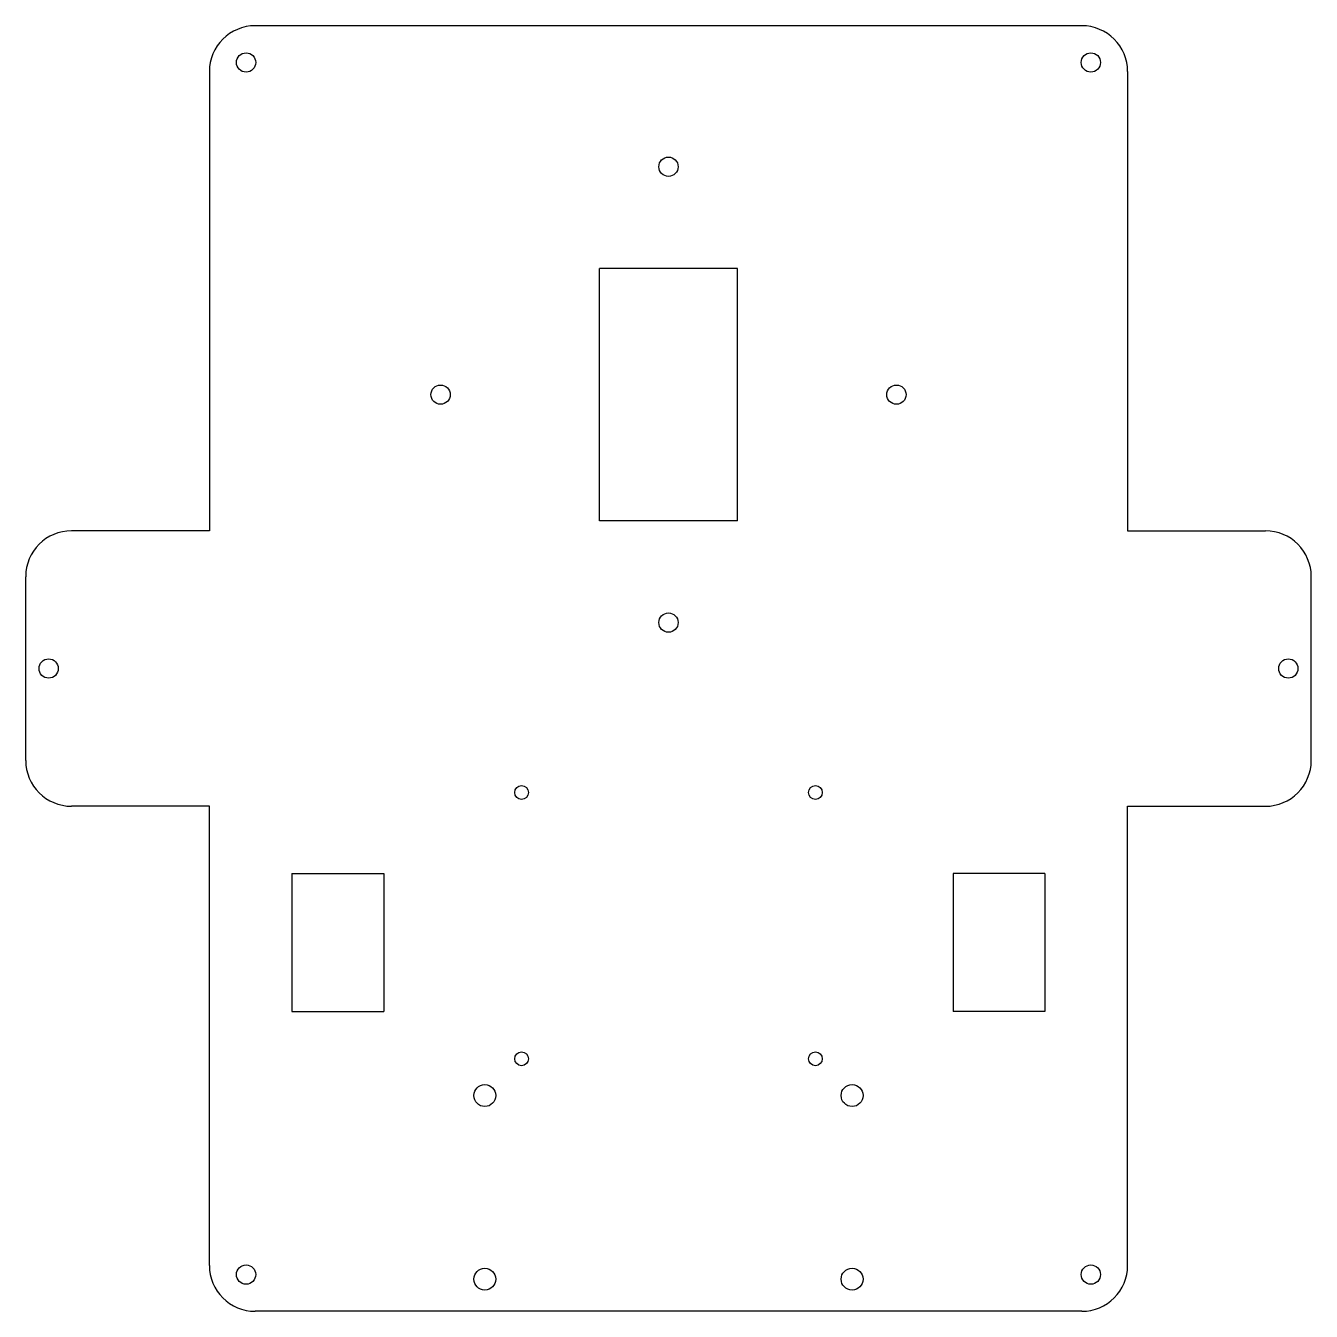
# Model space of a CAD drawing. Header units: millimetres. Extents: x -141 to 139, y -144 to 136.
import ezdxf

# ---------------------------------------------------------------- set-up
doc = ezdxf.new("R2010")
doc.units = ezdxf.units.MM

msp = doc.modelspace()

# ---------------------------------------------------------------- linework, layer by layer
at = {"color": 7, "linetype": 'Continuous', "lineweight": 25}
for p, q in [((89.11, 135.83), (-90.89, 135.83)), ((-100.89, 125.83), (-100.89, 25.83)), ((99.11, 125.83), (99.11, 25.83)), ((-15.89, 27.98), (-15.89, 82.98)), ((14.11, 82.98), (-15.89, 82.98)), ((14.11, 27.98), (14.11, 82.98)), ((-100.89, 25.83), (-130.89, 25.83)), ((14.11, 27.98), (-15.89, 27.98)), ((99.11, 25.83), (129.11, 25.83)), ((-140.89, -24.17), (-140.89, 15.83)), ((139.11, -24.17), (139.11, 15.83)), ((-100.89, -34.17), (-130.89, -34.17)), ((-100.89, -134.17), (-100.89, -34.17)), ((99.11, -34.17), (129.11, -34.17)), ((99.11, -134.17), (99.11, -34.17)), ((-82.89, -48.85), (-82.89, -78.85)), ((-82.89, -48.85), (-62.89, -48.85)), ((-62.89, -48.85), (-62.89, -78.85)), ((61.11, -48.85), (61.11, -78.85)), ((81.11, -48.85), (61.11, -48.85)), ((81.11, -48.85), (81.11, -78.85)), ((-82.89, -78.85), (-62.89, -78.85)), ((81.11, -78.85), (61.11, -78.85)), ((89.11, -144.17), (-90.89, -144.17))]:
    msp.add_line(p, q, dxfattribs=at)
for centre, radius in [((-92.89, 127.83), 2.1), ((91.11, 127.83), 2.1), ((-0.89, 105.12), 2.1), ((-50.53, 55.48), 2.1), ((48.76, 55.48), 2.1), ((-0.89, 5.83), 2.1), ((-135.89, -4.17), 2.1), ((134.11, -4.17), 2.1), ((-32.89, -31.17), 1.5), ((31.11, -31.17), 1.5), ((-32.89, -89.17), 1.5), ((31.11, -89.17), 1.5), ((-40.89, -97.17), 2.4), ((39.11, -97.17), 2.4), ((-92.89, -136.17), 2.1), ((91.11, -136.17), 2.1), ((-40.89, -137.17), 2.4), ((39.11, -137.17), 2.4)]:
    msp.add_circle(centre, radius, dxfattribs=at)
for centre, start, end in [((-90.89, 125.83), 90, 180), ((89.11, 125.83), 0, 90), ((-130.89, 15.83), 90, 180), ((129.11, 15.83), 0, 90), ((-130.89, -24.17), 180, 270), ((129.11, -24.17), 270, 0), ((-90.89, -134.17), 180, 270), ((89.11, -134.17), 270, 0)]:
    msp.add_arc(centre, 10, start, end, dxfattribs=at)

doc.saveas('drawing.dxf')
